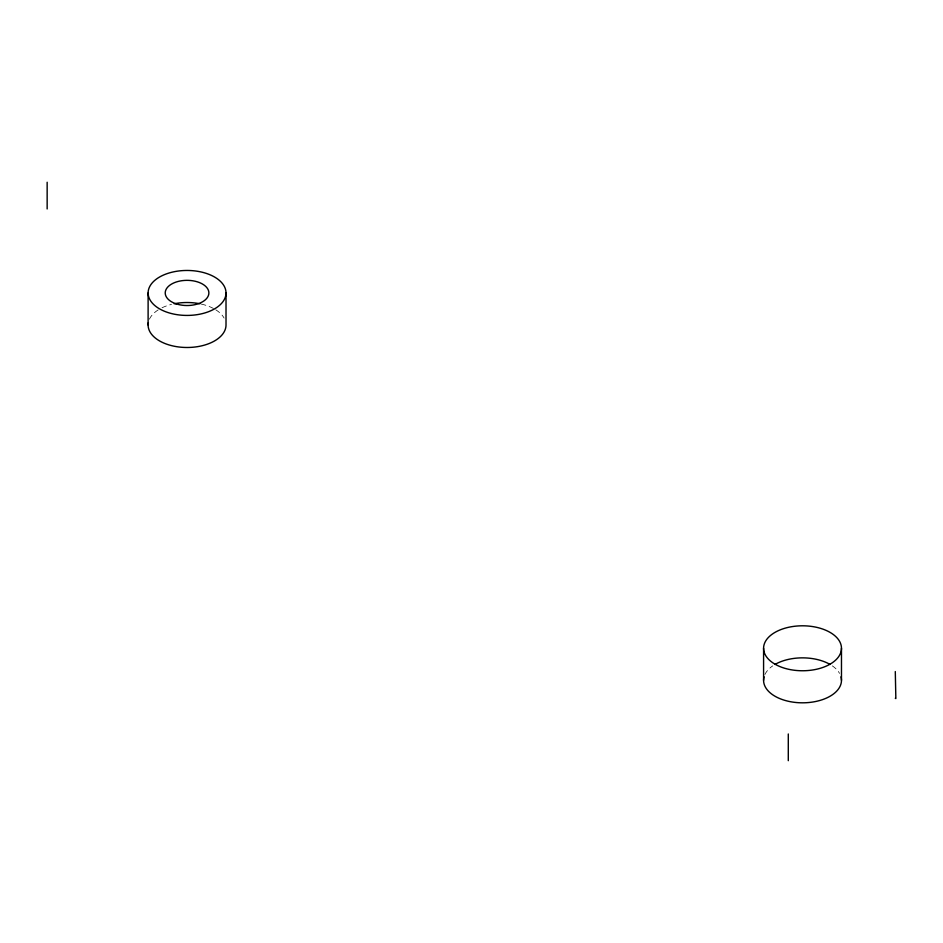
<?xml version="1.0" encoding="UTF-8"?>
<svg xmlns="http://www.w3.org/2000/svg" width="943" height="943" viewBox="0 0 943 943"><rect width="100%" height="100%" fill="white"/><g stroke="black" fill="none" stroke-linecap="round" stroke-linejoin="round"><path stroke-width="0.71" stroke-dasharray="4.71 3.54" d="M149.43 319.182A38.958 22.491 0 0 1 158.353 309.799M162.019 307.772A38.958 22.491 0 0 1 171.485 304.389M201.283 304.07A38.958 22.491 0 0 1 214.603 309.104M215.77 309.799A38.958 22.491 0 0 1 224.104 318.062M764.914 674.516A38.946 22.479 0 0 1 772.706 665.888M832.351 665.888A38.946 22.479 0 0 1 839.565 673.396"/><path stroke-width="1.41" d="M47.15 182.247L47.15 208.957M788.289 733.972L788.289 760.695M895.296 671.557L895.85 698.598L895.296 698.28M841.474 648.277L841.474 680.339M763.582 648.277L763.582 680.339M226.014 292.943A38.958 22.491 0 0 1 167.583 312.416A38.958 22.491 0 0 1 167.583 273.47A38.958 22.491 0 0 1 226.014 292.943L226.014 325.005A38.958 22.491 0 0 1 185.028 347.46A38.958 22.491 0 0 1 148.322 322.659M148.11 292.943L148.11 325.005M174.207 303.776A38.958 22.491 0 0 1 199.916 303.776M840.991 676.815A38.946 22.479 0 0 1 802.528 702.818A38.946 22.479 0 0 1 764.066 676.815M774.993 664.438A38.946 22.479 0 0 1 830.064 664.438M176.152 303.846A21.819 12.589 0 0 0 208.874 292.943A21.819 12.589 0 0 0 176.152 282.028A21.819 12.589 0 0 0 176.152 303.846M774.993 664.178A38.946 22.479 0 0 0 840.142 654.1A38.946 22.479 0 0 0 792.45 626.565A38.946 22.479 0 0 0 774.993 664.178"/></g></svg>
